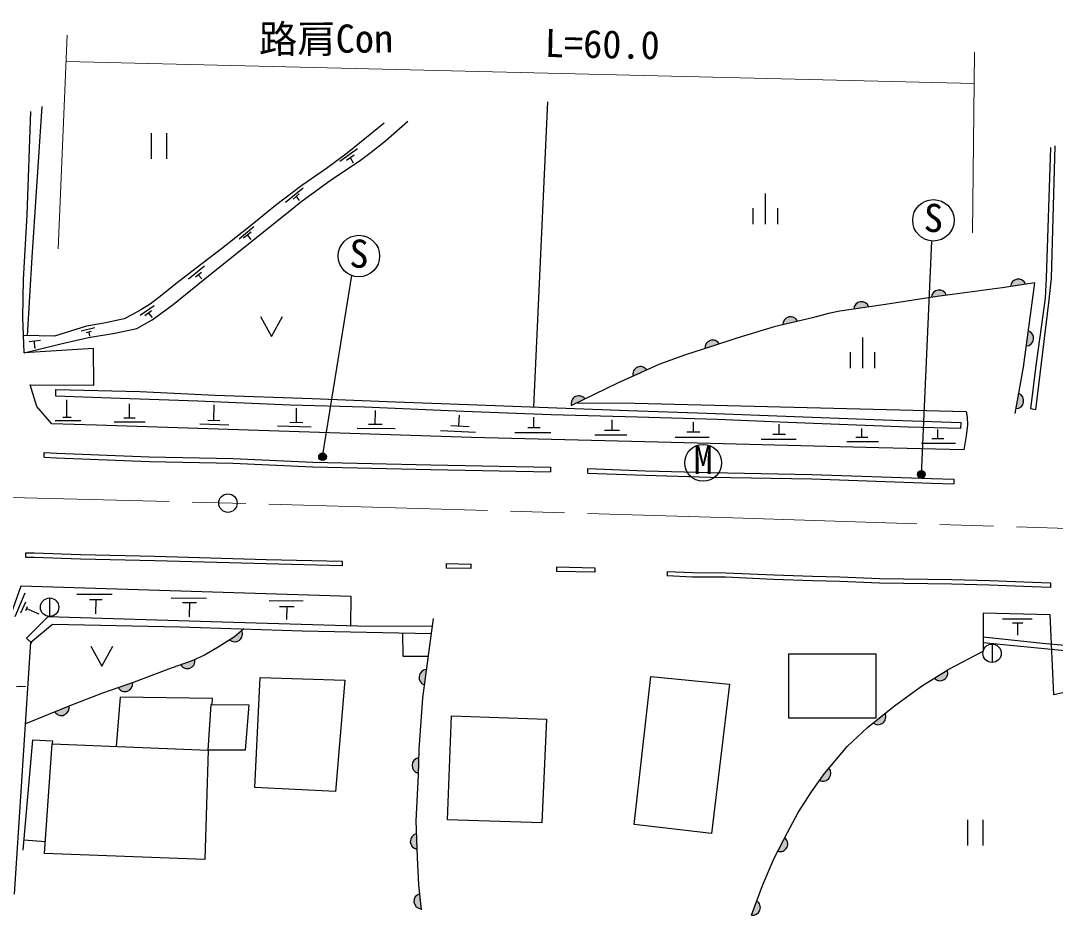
# Model space of a CAD drawing. Units: millimetres at full size, sheet at 1:1000; details may follow other scales. Extents: x 40000 to 680000, y 20000 to 380000.
# Drawn here: x 359413 to 426799, y 249964 to 308196 of the extents above; entities that cross this region are included whole.
import ezdxf
from ezdxf.enums import TextEntityAlignment as Align

# ---------------------------------------------------------------- set-up
doc = ezdxf.new("R2010")
doc.units = ezdxf.units.MM
doc.header["$LTSCALE"] = 1000
doc.linetypes.add('CHAIN', pattern=[18.5, 12, -1.5, 3.5, -1.5])
for name, color, linetype, lineweight in [('M-BGD', 7, 'Continuous', 25), ('M-BGD-EXST', 7, 'Continuous', 25), ('M-BMK', 2, 'CHAIN', 13), ('M-BMK-SRVR', 3, 'Continuous', 25), ('M-STR-HTXT', 7, 'Continuous', 13), ('M-STR-STRC', 7, 'Continuous', 25)]:
    doc.layers.add(name, color=color, linetype=linetype, lineweight=lineweight)
doc.styles.add('ＭＳ ゴシック', font='')
doc.styles.get('ＭＳ ゴシック').set_extended_font_data('MS Gothic')

msp = doc.modelspace()

# ---------------------------------------------------------------- hatches: boundary and pattern name
at = {"layer": 'M-BGD'}
for points in [[(424864, 291048, 0.82183), (423885, 290894)], [(419708, 290318, 0.82183), (418726, 290186)], [(414648, 289570, 0.82183), (413668, 289425)], [(410013, 288630, 0.82183), (409050, 288399)], [(424919, 287022, 0.82183), (425049, 288004)], [(404921, 287152, 0.82183), (403979, 286844)], [(400197, 285465, 0.82183), (399292, 285062)], [(396171, 283580, 0.82183), (395281, 283144)], [(424246, 282951, 0.82183), (424423, 283926)], [(373022, 267890, 0.82183), (373806, 268494)], [(369835, 266264, 0.82183), (370765, 266606)], [(385830, 265955, 0.82183), (385699, 264973)], [(418921, 265394, 0.82183), (419762, 265917)], [(365771, 264779, 0.82183), (366708, 265100)], [(361643, 263196, 0.82183), (362562, 263568)], [(414928, 262491, 0.82183), (415704, 263108)], [(385322, 260214, 0.82183), (385294, 259224)], [(411455, 258752, 0.82183), (412057, 259539)], [(385177, 255266, 0.82183), (385217, 254276)], [(408726, 254128, 0.82183), (409185, 255007)], [(385382, 251363, 0.82183), (385483, 250377)], [(407002, 249971, 0.82183), (407351, 250898)]]:
    msp.add_hatch(color=256, dxfattribs=at).paths.add_polyline_path(points)
at = {"layer": 'M-BGD-EXST'}
for points in [[(379321, 279811, 1), (378821, 279811, 0.41421), (379071, 279561, 0.41421)], [(418325, 278664, 1), (417825, 278664, 0.41421), (418075, 278414, 0.41421)]]:
    msp.add_hatch(color=256, dxfattribs=at).paths.add_polyline_path(points)

# ---------------------------------------------------------------- linework, layer by layer
at = {"layer": 'M-BGD'}
for p, q in [((392841, 283053), (393754, 302920)), ((367911, 300876), (367911, 299199)), ((368911, 300876), (368911, 299199)), ((380198, 299045), (381360, 299869)), ((380631, 299119), (381125, 299455)), ((380878, 299287), (381074, 298948)), ((376664, 296387), (377810, 297320)), ((377151, 296578), (377555, 296919)), ((377353, 296748), (377545, 296486)), ((407917, 294953), (407917, 296946)), ((407117, 294953), (407117, 295999)), ((408717, 294953), (408717, 295999)), ((373641, 294003), (374599, 294800)), ((373929, 294054), (374414, 294461)), ((374171, 294257), (374399, 293959)), ((370334, 291397), (371378, 292243)), ((370795, 291523), (371180, 291822)), ((370975, 291663), (371208, 291389)), ((367186, 289021), (368112, 289663)), ((367501, 289015), (367942, 289329)), ((367721, 289172), (367967, 288876)), ((363347, 288017), (364251, 288234)), ((363693, 287909), (364026, 287989)), ((363859, 287949), (363889, 287664)), ((359958, 287309), (360698, 287408)), ((360277, 287351), (360334, 286851)), ((414252, 285579), (414252, 287571)), ((413452, 285579), (413452, 286624)), ((415052, 285579), (415052, 286624)), ((362427, 282376), (362427, 283508)), ((366502, 282332), (366502, 283257)), ((371989, 282161), (372021, 283198)), ((362694, 282376), (362159, 282376)), ((377370, 282034), (377385, 282978)), ((382510, 281908), (382523, 282831)), ((387954, 281794), (387995, 282527)), ((392843, 281690), (392843, 282388)), ((363330, 282152), (361648, 282148)), ((367526, 282059), (365509, 282059)), ((366873, 282332), (366130, 282332)), ((372970, 281865), (371087, 281929)), ((372378, 282143), (371600, 282178)), ((378323, 281737), (376137, 281797)), ((377796, 282024), (376943, 282044)), ((382946, 281908), (382074, 281908)), ((388616, 281761), (387438, 281819)), ((393247, 281690), (392439, 281690)), ((397927, 281519), (397927, 282217)), ((403223, 281406), (403223, 282060)), ((408807, 281261), (408807, 281929)), ((383802, 281635), (381327, 281645)), ((389039, 281385), (386760, 281489)), ((393945, 281370), (391594, 281370)), ((398902, 281219), (396808, 281219)), ((398407, 281519), (397448, 281519)), ((404254, 281071), (402036, 281071)), ((403641, 281406), (402806, 281406)), ((409222, 281261), (408393, 281261)), ((414595, 281059), (413813, 281059)), ((414204, 281059), (414204, 281648)), ((419146, 280988), (419146, 281579)), ((409911, 280939), (407645, 280939)), ((415286, 280783), (413224, 280783)), ((420292, 280670), (418089, 280670)), ((419531, 280988), (418762, 280988)), ((359056, 269421), (359696, 270949)), ((359433, 269657), (359743, 270370)), ((361296, 270619), (361296, 269419)), ((363079, 270872), (365367, 270857)), ((363889, 270516), (364715, 270516)), ((364302, 270516), (364291, 269577)), ((369223, 270626), (371510, 270604)), ((369960, 270333), (370871, 270322)), ((370416, 270328), (370394, 269391)), ((375600, 270455), (377803, 270428)), ((359750, 269798), (359851, 270054)), ((359800, 269926), (360599, 269589)), ((376280, 270072), (377229, 270072)), ((376754, 270072), (376724, 269210)), ((423356, 269265), (425290, 269265)), ((424005, 269001), (424675, 269001)), ((424340, 269001), (424340, 268190)), ((422680, 267618), (422680, 266418)), ((359131, 264865), (359723, 264886)), ((421072, 256178), (421072, 254501)), ((422072, 256178), (422072, 254501)), ((359627, 254870), (361025, 254773))]:
    msp.add_line(p, q, dxfattribs=at)
for points in [[(360794, 302615), (360415, 297055), (360143, 292799), (359832, 287692)], [(359648, 286578), (359559, 288879), (359588, 291340), (359832, 295557), (360072, 302294)], [(383077, 301529), (380678, 299579), (379330, 298574), (377726, 297476), (376006, 296161), (374358, 294830), (372486, 293349), (370838, 292093), (369528, 291061), (368612, 290329), (367855, 289748), (367228, 289374), (366691, 289077), (366148, 288800), (365858, 288718), (364966, 288522), (363703, 288313), (361624, 287669), (359605, 287694)], [(359648, 286578), (362032, 287172), (363826, 287565), (365540, 287851), (366983, 288156), (367977, 288733), (369340, 289722), (371759, 291674), (376514, 295466), (377666, 296405), (379666, 297853), (381466, 299053), (382250, 299636), (383184, 300368), (384624, 301649)], [(426776, 300042), (426539, 291439), (426364, 289831), (425502, 282860), (425194, 282926), (425524, 285574), (426161, 290140), (426236, 291429), (426501, 299939)], [(424187, 282625), (424734, 285640), (425467, 291142), (423348, 290809), (419105, 290237), (415734, 289730), (412767, 289291), (412021, 289131), (410995, 288865), (408489, 288265), (406056, 287531), (404417, 286984), (402711, 286438), (400973, 285810), (399773, 285277), (398281, 284611), (395255, 283132)], [(375036, 288934), (375751, 287639), (376467, 288934)], [(395653, 283326), (399406, 283292), (420995, 282760), (421067, 282394), (421076, 281891), (420986, 281181), (420833, 280273), (415304, 280390), (400932, 280756), (388774, 281076), (364343, 281863), (361450, 281958), (360454, 283080), (360037, 284487), (364185, 284471), (364160, 286858), (359648, 286578)], [(380906, 268806), (380944, 270715), (359432, 271388), (358771, 269538), (358783, 267737), (358718, 264089), (358500, 260977), (358261, 256761), (357936, 251354)], [(428469, 264696), (426708, 264307), (426471, 269517), (422110, 269637), (422090, 267167)], [(358999, 251339), (360080, 267736), (361476, 268910), (369803, 268751), (377754, 268483), (386146, 268302)], [(386207, 268755), (381364, 268793), (372533, 269047), (361189, 269392), (359800, 268004), (360144, 267675)], [(386279, 269286), (385930, 266705), (385585, 264111), (385336, 260765), (385295, 259096), (385143, 256122), (385239, 253722), (385323, 251951), (385488, 250323)], [(373945, 268611), (373346, 268088), (372266, 267427), (371384, 266887), (370634, 266545), (369035, 265983), (366802, 265132), (364740, 264426), (362722, 263632), (359729, 262423)], [(384286, 268342), (384298, 266841), (385946, 266828)], [(427419, 267180), (422094, 267699)], [(422098, 268093), (425963, 267678), (427417, 267547)], [(363987, 267486), (364703, 266191), (365419, 267486)], [(407002, 249971), (407733, 251913), (408491, 253678), (409362, 255345), (410046, 256657), (410926, 257991), (411767, 259201), (413258, 260970), (414561, 262199), (416319, 263597), (418093, 264881), (419872, 265985), (422090, 267167)], [(371892, 263685), (371909, 264066), (365889, 264152), (365621, 260956)], [(359569, 254211), (360198, 261392), (361480, 261326), (361466, 261123)]]:
    msp.add_lwpolyline(points, dxfattribs=at)
for points in [[(420628, 281653), (417214, 281738), (409382, 282050), (404770, 282243), (399592, 282391), (393974, 282539), (388270, 282763), (381802, 283034), (376971, 283180), (370952, 283428), (365279, 283621), (361700, 283747), (361696, 284194), (367181, 284049), (372069, 283817), (378393, 283607), (383817, 283383), (389169, 283199), (394323, 282994), (399004, 282817), (404110, 282647), (409821, 282442), (415583, 282224), (420646, 282048)], [(409436, 266981), (415112, 266981), (415112, 262789), (409436, 262789)], [(400449, 265504), (405578, 265016), (404401, 255296), (399375, 255870)], [(375007, 265448), (380515, 265265), (379921, 258022), (374664, 258273)], [(374272, 263659), (374034, 260705), (371634, 260714), (371811, 263686)], [(387462, 262938), (393658, 262727), (393355, 255992), (387207, 256188)], [(371397, 253594), (360970, 253989), (361466, 261123), (371634, 260714)]]:
    msp.add_lwpolyline(points, close=True, dxfattribs=at)
for centre in [(361296, 270019), (422680, 267018)]:
    msp.add_circle(centre, 600, dxfattribs=at)
for centre, start, end in [((424390, 290874), 20.10419, 177.76239), ((419230, 290155), 18.85594, 176.51413), ((414173, 289400), 19.59277, 177.25096), ((409554, 288420), 24.62862, 182.28681), ((424887, 287526), 273.58336, 71.24155), ((404480, 286905), 29.28933, 186.94752), ((399784, 285174), 35.17862, 192.83681), ((395769, 283274), 37.22296, 194.88115), ((424239, 283456), 270.88093, 68.53912), ((373354, 268270), 228.80034, 26.45853), ((370266, 266527), 211.33933, 8.99752), ((385861, 265451), 93.59425, 251.25244), ((419290, 265739), 222.99365, 20.65184), ((366208, 265032), 210.05956, 7.71775), ((362066, 263473), 213.17942, 10.83761), ((415255, 262876), 229.65204, 27.31023), ((385406, 259716), 99.51345, 257.17164), ((411678, 259205), 243.75905, 41.41725), ((385295, 254775), 103.47528, 261.13347), ((408869, 254613), 253.58848, 51.24667), ((385530, 250880), 106.97915, 264.63734), ((407085, 250469), 260.53862, 58.19682)]:
    msp.add_arc(centre, 505, start, end, dxfattribs=at)
at = {"layer": 'M-BGD-EXST'}
for p, q in [((418075, 278664), (418756, 293855)), ((379071, 279811), (380970, 291613))]:
    msp.add_line(p, q, dxfattribs=at)
for centre, radius in [((418859, 295202), 1350), ((381442, 292878), 1350), ((403863, 279413), 1200), ((379071, 279811), 250), ((418075, 278664), 250)]:
    msp.add_circle(centre, radius, dxfattribs=at)
at = {"layer": 'M-BMK'}
msp.add_lwpolyline([(73145, 276802), (81094, 278477), (88528, 279810), (93436, 280511), (99492, 281321), (104924, 281857), (110697, 282352), (119440, 282734), (128646, 282819), (142933, 282535), (168518, 282082), (190713, 281491), (213374, 280855), (232555, 280410), (256587, 279795), (280641, 279123), (296896, 278817), (313210, 278302), (338593, 277693), (377831, 276664), (405787, 275835), (464051, 273970)], dxfattribs=at)
at = {"layer": 'M-BMK-SRVR'}
msp.add_circle((372908, 276793), 600, dxfattribs=at)
at = {"layer": 'M-STR-HTXT'}
for p, q in [((361844, 293353), (362448, 307262)), ((421402, 294382), (421544, 306156)), ((421520, 304115), (362373, 305543))]:
    msp.add_line(p, q, dxfattribs=at)
at = {"layer": 'M-STR-STRC'}
for p, q in [((360933, 279778), (360932, 280078)), ((393928, 279134), (393928, 278833)), ((396343, 278745), (396343, 279045)), ((420181, 278348), (420181, 278047)), ((380357, 273021), (380357, 272721)), ((387128, 272868), (387128, 272566)), ((387128, 272866), (388721, 272829)), ((388721, 272529), (387128, 272566)), ((388721, 272832), (388721, 272529)), ((394303, 272644), (394303, 272344)), ((394303, 272644), (396799, 272591)), ((396799, 272291), (394303, 272344)), ((396799, 272591), (396799, 272291)), ((401510, 272353), (401510, 272053)), ((426485, 271607), (426485, 271307))]:
    msp.add_line(p, q, dxfattribs=at)
for points in [[(360932, 280078), (361761, 280036), (367788, 279811), (373246, 279697), (378441, 279457), (386125, 279288), (393928, 279133)], [(360933, 279778), (361748, 279737), (367779, 279511), (373236, 279397), (378430, 279157), (386119, 278988), (393928, 278833)], [(396343, 279045), (400105, 278906), (404351, 278793), (410941, 278665), (418743, 278397), (420181, 278348)], [(396343, 278745), (400096, 278606), (404345, 278493), (410933, 278365), (418733, 278097), (420181, 278047)], [(380357, 272721), (375395, 272833), (368140, 273032), (363310, 273149), (360283, 273252), (359756, 273264), (359756, 273564), (360291, 273552), (363319, 273449), (368148, 273332), (375403, 273133), (380357, 273021)], [(401510, 272353), (403165, 272278), (405329, 272264), (408459, 272121), (410990, 272041), (412772, 271989), (415361, 271894), (420069, 271828), (422530, 271762), (425314, 271652), (426485, 271607)], [(426485, 271307), (425302, 271352), (422520, 271462), (420063, 271528), (415353, 271594), (412762, 271689), (410981, 271741), (408447, 271821), (405321, 271964), (403157, 271978), (401510, 272053)]]:
    msp.add_lwpolyline(points, dxfattribs=at)

# ---------------------------------------------------------------- texts
at = {"layer": 'M-BGD-EXST', "style": 'ＭＳ ゴシック'}
for p in [(418203, 293909), (380786, 291585)]:
    msp.add_text('S', height=1833, rotation=358.508, dxfattribs=at).set_placement(p, align=Align.BOTTOM_LEFT)
msp.add_text('M', height=1833, dxfattribs=at).set_placement((403241, 278134), align=Align.BOTTOM_LEFT)
at = {"layer": 'M-STR-HTXT', "style": 'ＭＳ ゴシック'}
for s, rotation, p in [('路肩Con', 0.278, (374934, 305536)), ('L=60.0', 358.807, (393526, 305288))]:
    msp.add_text(s, height=1833, rotation=rotation, dxfattribs=at).set_placement(p, align=Align.BOTTOM_LEFT)

doc.saveas('drawing.dxf')
